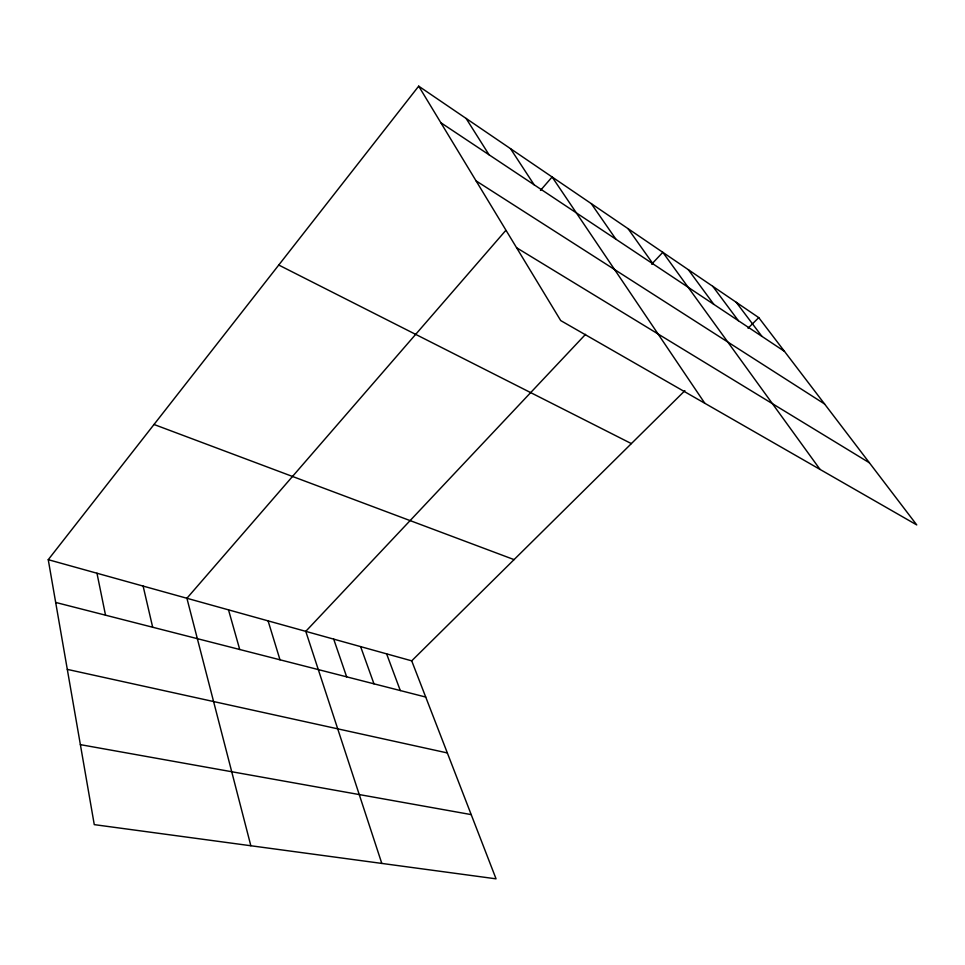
<?xml version="1.0" encoding="UTF-8"?>
<svg xmlns="http://www.w3.org/2000/svg" width="965" height="965" viewBox="0 0 965 965"><rect width="100%" height="100%" fill="white"/><g stroke="black" fill="none" stroke-linecap="round" stroke-linejoin="round"><path stroke-width="1.45" d="M48.25 559.676L411.705 660.844L496.058 878.838L94.268 824.629L48.25 559.676L418.689 86.162L758.755 317.618L916.75 524.924L560.713 320.573L418.689 86.162M505.66 230.563L186.908 598.264L250.84 845.75M540.484 190.395L552.113 176.981L704.824 403.286M585.562 334.336L305.772 631.351L381.802 863.422M651.628 264.205L662.822 252.323L820.009 469.388M411.705 660.844L684.885 390.68M748.032 328.221L758.755 317.618M80.372 744.642L471.209 814.605M67.309 669.384L447.35 752.941M55.68 602.437L425.722 697.056M154.014 424.479L514.068 559.616M278.752 265.037L631.363 443.598M516.589 247.74L869.393 462.79M476.083 180.877L824.58 403.985M440.824 122.7L784.473 351.369M736.247 302.31L761.916 336.363M712.797 286.352L738.37 320.694M688.347 269.705L713.798 304.337M628.07 228.681L653.088 263.952M591.243 203.603L615.911 239.199M510.485 148.646L534.152 184.81M466.107 118.442L489.086 154.822M386.615 653.86L400.306 690.566M360.62 646.622L373.962 683.823M333.697 639.132L346.652 676.839M268.089 620.869L279.995 659.795M228.512 609.856L239.73 649.505M143.122 586.081L152.675 627.238M96.97 573.234L105.523 615.188"/></g></svg>
